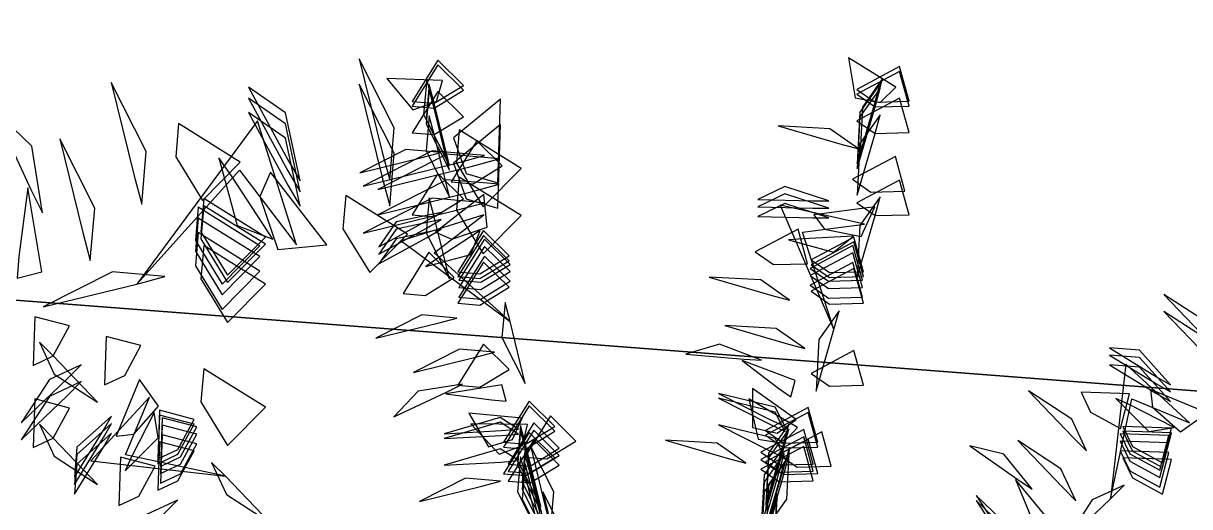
# Model space of a CAD drawing. Header units: millimetres. Extents: x 116.8 to 135.8, y -35.1 to -13.1.
# Drawn here: x 121.226 to 122.876, y -15.741 to -15.058 of the extents above; entities that cross this region are included whole.
import ezdxf

# ---------------------------------------------------------------- set-up
doc = ezdxf.new("R2010")
doc.units = ezdxf.units.MM
doc.layers.add('FOGLIE', color=62, linetype='CONTINUOUS')
doc.layers.add('PRATO', color=83, linetype='CONTINUOUS')

msp = doc.modelspace()

# ---------------------------------------------------------------- linework, layer by layer
at = {"layer": 'FOGLIE'}
for points in [[(121.73399, -15.240045, 3.669904), (121.744666, -15.279889, 3.669904), (121.751193, -15.205667, 3.604716), (121.701671, -15.107985, 3.662335)], [(121.807767, -15.170868, 2.126156), (121.848864, -15.145657, 2.103986), (121.812844, -15.110001, 2.033244), (121.776427, -15.168231, 2.108927)], [(122.438182, -15.169764, 2.410313), (122.460654, -15.148251, 2.367322), (122.393822, -15.106612, 2.330268), (122.403203, -15.163269, 2.414806)], [(121.807767, -15.177695, 1.890663), (121.848864, -15.152485, 1.868494), (121.812844, -15.116828, 1.797751), (121.776428, -15.175058, 1.873434)], [(122.431096, -15.16937, 2.126156), (122.479293, -15.168086, 2.103986), (122.465927, -15.119196, 2.033244), (122.405274, -15.151417, 2.108927)], [(122.431096, -15.176198, 1.890663), (122.479293, -15.174913, 1.868494), (122.465927, -15.126024, 1.797751), (122.405274, -15.158244, 1.873434)], [(121.38319, -15.273647, 2.183835), (121.393866, -15.313491, 2.183835), (121.400393, -15.23927, 2.118647), (121.350872, -15.141588, 2.176266)], [(121.73399, -15.275889, 3.521442), (121.744666, -15.315733, 3.521442), (121.751193, -15.241512, 3.456253), (121.701671, -15.14383, 3.513872)], [(121.810687, -15.168581, 2.410313), (121.819392, -15.138714, 2.367322), (121.740694, -15.136069, 2.330268), (121.777146, -15.180446, 2.414806)], [(121.804077, -15.163923, 2.400275), (121.796959, -15.13736, 2.400275), (121.792608, -15.186841, 2.356816), (121.825622, -15.251963, 2.395228)], [(121.807767, -15.170868, 2.126156), (121.800649, -15.144305, 2.126156), (121.796298, -15.193786, 2.082697), (121.829312, -15.258907, 2.12111)], [(122.431096, -15.16937, 2.126156), (122.438214, -15.142807, 2.126156), (122.409705, -15.183484, 2.082697), (122.405735, -15.256387, 2.12111)], [(122.434786, -15.162425, 2.400275), (122.441904, -15.135862, 2.400275), (122.413395, -15.176539, 2.356816), (122.409425, -15.249443, 2.395228)], [(121.600655, -15.251041, 3.439602), (121.617909, -15.280585, 3.416558), (121.597476, -15.184599, 3.40351), (121.544829, -15.148366, 3.509479)], [(121.807767, -15.215246, 1.446982), (121.848864, -15.190036, 1.424812), (121.812844, -15.154379, 1.35407), (121.776427, -15.212609, 1.429753)], [(121.807767, -15.177695, 1.890663), (121.800649, -15.151132, 1.890663), (121.796298, -15.200614, 1.847204), (121.829312, -15.265735, 1.885617)], [(122.431096, -15.176198, 1.890663), (122.438214, -15.149635, 1.890663), (122.409705, -15.190311, 1.847204), (122.405735, -15.263215, 1.885617)], [(121.600655, -15.266403, 3.808199), (121.617909, -15.295947, 3.785155), (121.597476, -15.199961, 3.772107), (121.544829, -15.163728, 3.878076)], [(121.852797, -15.270253, 3.615469), (121.897597, -15.283311, 3.550982), (121.901564, -15.165264, 3.495401), (121.834999, -15.219942, 3.622209)], [(122.431096, -15.213749, 1.446982), (122.479293, -15.212464, 1.424812), (122.465927, -15.163575, 1.35407), (122.405274, -15.195795, 1.429753)], [(121.237113, -15.293059, 2.150912), (121.253498, -15.326002, 2.13226), (121.238439, -15.23149, 2.106925), (121.184604, -15.180025, 2.205754)], [(121.600655, -15.286885, 3.291139), (121.617909, -15.316429, 3.268095), (121.597476, -15.220443, 3.255047), (121.544829, -15.184211, 3.361017)], [(121.807767, -15.215246, 1.446982), (121.800649, -15.188683, 1.446982), (121.796298, -15.238165, 1.403523), (121.829312, -15.303286, 1.441935)], [(122.431096, -15.213749, 1.446982), (122.438214, -15.187186, 1.446982), (122.409705, -15.227862, 1.403523), (122.405735, -15.300766, 1.441935)], [(121.386764, -15.426574, 1.681351), (121.532269, -15.265624, 1.832384), (121.612647, -15.370924, 1.750938), (121.557784, -15.195692, 1.763289)], [(121.441945, -15.246585, 1.965447), (121.479761, -15.308231, 1.932193), (121.533246, -15.254201, 1.826079), (121.445901, -15.199576, 1.939604)], [(121.852797, -15.306098, 3.467007), (121.897597, -15.319155, 3.40252), (121.901564, -15.201108, 3.346939), (121.834999, -15.255786, 3.473747)], [(121.839125, -15.255632, 3.189234), (121.876941, -15.317278, 3.155979), (121.930426, -15.263248, 3.049866), (121.843081, -15.208623, 3.16339)], [(122.381139, -15.228288, 2.446603), (122.407702, -15.235406, 2.446603), (122.367025, -15.206897, 2.403144), (122.294122, -15.202927, 2.441557)], [(121.31049, -15.353521, 3.210185), (121.321166, -15.393366, 3.210185), (121.327693, -15.319144, 3.144997), (121.278172, -15.221462, 3.202616)], [(121.862775, -15.284735, 1.092391), (121.903872, -15.259525, 1.070222), (121.867852, -15.223868, 0.999479), (121.831436, -15.282098, 1.075162)], [(121.790548, -15.247786, 2.446603), (121.817111, -15.240668, 2.446603), (121.76763, -15.236317, 2.403144), (121.702508, -15.269331, 2.441557)], [(121.839125, -15.255632, 3.189234), (121.87897, -15.244956, 3.189234), (121.804748, -15.238429, 3.124045), (121.707066, -15.28795, 3.181664)], [(121.859784, -15.260338, 3.600412), (121.899628, -15.249661, 3.600412), (121.825406, -15.243135, 3.535223), (121.727724, -15.292656, 3.592842)], [(121.520991, -15.273408, 2.249863), (121.503173, -15.247982, 2.277021), (121.528792, -15.34361, 2.277032), (121.579166, -15.363285, 2.165724)], [(122.425215, -15.296401, 1.092391), (122.473411, -15.295117, 1.070222), (122.460045, -15.246227, 0.999479), (122.399393, -15.278448, 1.075162)], [(121.5611, -15.302863, 1.802949), (121.586649, -15.377764, 1.794393), (121.655715, -15.371221, 1.683817), (121.576238, -15.26812, 1.764776)], [(121.807767, -15.331313, 1.764385), (121.848864, -15.306102, 1.742215), (121.812844, -15.270446, 1.671473), (121.776427, -15.328676, 1.747156)], [(121.839125, -15.3222, 2.170472), (121.876941, -15.383845, 2.137218), (121.930426, -15.329815, 2.031104), (121.843081, -15.275191, 2.144629)], [(121.220287, -15.387501, 3.025544), (121.217569, -15.41843, 3.052702), (121.25242, -15.40908, 2.960512), (121.232752, -15.290596, 2.930699)], [(121.859784, -15.296182, 3.451949), (121.899628, -15.285506, 3.451949), (121.825406, -15.278979, 3.386761), (121.727724, -15.3285, 3.44438)], [(122.343043, -15.308935, 2.293068), (122.365851, -15.308821, 2.277705), (122.303623, -15.288622, 2.269007), (122.265155, -15.306941, 2.339653)], [(122.431096, -15.329815, 1.764385), (122.479293, -15.328531, 1.742215), (122.465927, -15.279641, 1.671473), (122.405274, -15.311862, 1.747156)], [(121.477601, -15.352502, 3.052922), (121.515417, -15.414148, 3.019667), (121.568902, -15.360118, 2.913553), (121.481557, -15.305493, 3.027078)], [(121.678565, -15.348386, 1.638587), (121.716381, -15.410031, 1.605332), (121.769866, -15.356001, 1.499219), (121.682521, -15.301377, 1.612743)], [(121.839125, -15.3222, 2.170472), (121.87897, -15.311523, 2.170472), (121.804748, -15.304997, 2.105284), (121.707066, -15.354518, 2.162903)], [(121.807767, -15.331313, 1.764385), (121.800649, -15.30475, 1.764385), (121.796298, -15.354231, 1.720926), (121.829312, -15.419353, 1.759338)], [(121.832427, -15.363046, 1.201966), (121.882361, -15.346013, 1.196262), (121.877999, -15.299968, 1.122545), (121.809265, -15.352953, 1.176518)], [(122.343043, -15.319176, 2.538799), (122.365851, -15.319062, 2.523437), (122.303623, -15.298863, 2.514738), (122.265155, -15.317182, 2.585384)], [(122.431096, -15.329815, 1.764385), (122.438214, -15.303252, 1.764385), (122.409705, -15.343929, 1.720926), (122.405735, -15.416833, 1.759338)], [(121.469854, -15.364819, 3.520228), (121.507671, -15.426465, 3.486974), (121.561155, -15.372435, 3.38086), (121.47381, -15.31781, 3.494385)], [(121.477601, -15.362743, 2.699683), (121.515417, -15.424389, 2.666429), (121.568902, -15.370359, 2.560315), (121.481557, -15.315734, 2.673839)], [(121.797879, -15.336676, 2.293068), (121.817575, -15.325173, 2.277705), (121.753584, -15.338795, 2.269007), (121.729429, -15.373893, 2.339653)], [(122.343043, -15.332831, 2.194093), (122.365851, -15.332717, 2.17873), (122.303623, -15.312518, 2.170031), (122.265155, -15.330837, 2.240678)], [(122.373089, -15.490936, 1.120901), (122.328667, -15.353278, 1.221589), (122.416255, -15.341972, 1.167292), (122.296797, -15.315236, 1.175526)], [(122.359777, -15.349046, 1.201966), (122.411538, -15.359262, 1.196262), (122.430782, -15.317205, 1.122545), (122.344764, -15.328725, 1.176518)], [(121.469854, -15.380181, 3.888825), (121.50767, -15.441827, 3.855571), (121.561155, -15.387796, 3.749457), (121.47381, -15.333172, 3.862982)], [(121.797879, -15.346917, 2.538799), (121.817575, -15.335414, 2.523437), (121.753584, -15.349036, 2.514738), (121.729429, -15.384134, 2.585384)], [(121.9149, -15.47927, 1.120901), (121.807601, -15.382266, 1.221589), (121.877801, -15.328681, 1.167292), (121.76098, -15.365256, 1.175526)], [(121.469854, -15.400663, 3.371765), (121.507671, -15.462309, 3.338511), (121.561155, -15.408279, 3.232397), (121.47381, -15.353654, 3.345922)], [(121.797879, -15.360572, 2.194093), (121.817575, -15.349069, 2.17873), (121.753584, -15.362691, 2.170031), (121.729429, -15.397789, 2.240678)], [(121.81279, -15.389785, 1.499908), (121.795839, -15.401664, 1.518014), (121.859591, -15.384584, 1.518021), (121.872708, -15.351001, 1.443816)], [(121.872347, -15.411884, 2.035281), (121.913444, -15.386673, 2.013112), (121.877424, -15.351016, 1.942369), (121.841008, -15.409247, 2.018052)], [(121.872347, -15.418711, 1.799789), (121.913444, -15.3935, 1.777619), (121.877424, -15.357844, 1.706876), (121.841008, -15.416074, 1.782559)], [(122.287567, -15.39908, 1.310298), (122.335763, -15.397796, 1.288129), (122.322397, -15.348906, 1.217386), (122.261745, -15.381127, 1.293069)], [(122.329402, -15.362384, 1.499908), (122.308783, -15.364196, 1.518014), (122.372533, -15.381281, 1.518021), (122.400684, -15.358756, 1.443816)], [(121.477601, -15.41907, 2.03416), (121.515417, -15.480715, 2.000906), (121.568902, -15.426685, 1.894792), (121.481557, -15.372061, 2.008317)], [(121.873731, -15.423876, 2.346819), (121.914828, -15.398665, 2.324649), (121.878808, -15.363009, 2.253907), (121.842391, -15.421239, 2.32959)], [(121.873731, -15.434117, 2.59255), (121.914828, -15.408906, 2.570381), (121.878808, -15.37325, 2.499638), (121.842391, -15.43148, 2.575321)], [(122.365132, -15.422378, 2.346819), (122.413329, -15.421094, 2.324649), (122.399963, -15.372204, 2.253907), (122.33931, -15.404425, 2.32959)], [(122.366516, -15.410386, 2.035281), (122.414713, -15.409102, 2.013112), (122.401347, -15.360212, 1.942369), (122.340694, -15.392432, 2.018052)], [(122.366516, -15.417214, 1.799789), (122.414713, -15.415929, 1.777619), (122.401347, -15.367039, 1.706876), (122.340694, -15.39926, 1.782559)], [(121.794908, -15.442482, 1.310298), (121.836005, -15.417271, 1.288129), (121.799985, -15.381615, 1.217386), (121.763569, -15.439845, 1.293069)], [(121.873731, -15.447772, 2.247844), (121.914828, -15.422561, 2.225674), (121.878808, -15.386905, 2.154932), (121.842391, -15.445135, 2.230615)], [(122.365132, -15.432619, 2.59255), (122.413329, -15.431335, 2.570381), (122.399963, -15.382445, 2.499638), (122.33931, -15.414666, 2.575321)], [(121.872347, -15.456262, 1.356107), (121.913444, -15.431052, 1.333937), (121.877424, -15.395395, 1.263195), (121.841008, -15.453625, 1.338878)], [(122.365132, -15.446274, 2.247844), (122.413329, -15.44499, 2.225674), (122.399963, -15.3961, 2.154932), (122.33931, -15.428321, 2.230615)], [(122.366516, -15.454765, 1.356107), (122.414713, -15.45348, 1.333937), (122.401347, -15.404591, 1.263195), (122.340694, -15.436811, 1.338878)], [(121.386764, -15.426574, 1.681351), (121.426608, -15.415897, 1.681351), (121.352386, -15.409371, 1.616163), (121.254704, -15.458892, 1.673782)], [(122.283606, -15.442023, 1.45589), (122.310169, -15.449141, 1.45589), (122.269493, -15.420632, 1.412431), (122.196589, -15.416662, 1.450844)], [(122.902354, -15.506699, 2.446603), (122.9218, -15.526144, 2.446603), (122.900827, -15.481116, 2.403144), (122.839676, -15.441227, 2.441557)], [(121.9149, -15.47927, 1.120901), (121.907783, -15.452707, 1.120901), (121.903432, -15.502188, 1.077442), (121.936446, -15.567309, 1.115855)], [(121.268697, -15.528208, 1.446982), (121.291683, -15.485826, 1.424812), (121.24266, -15.472957, 1.35407), (121.240237, -15.541594, 1.429753)], [(121.812949, -15.481652, 1.45589), (121.839512, -15.474534, 1.45589), (121.790031, -15.470183, 1.412431), (121.72491, -15.503197, 1.450844)], [(122.373089, -15.490936, 1.120901), (122.380207, -15.464373, 1.120901), (122.351698, -15.505049, 1.077442), (122.347728, -15.577953, 1.115855)], [(122.902354, -15.530595, 2.347628), (122.9218, -15.55004, 2.347628), (122.900827, -15.505012, 2.304169), (122.839676, -15.465123, 2.342581)], [(122.305488, -15.510621, 2.140123), (122.332051, -15.517739, 2.140123), (122.291375, -15.48923, 2.096664), (122.218471, -15.48526, 2.135077)], [(121.369855, -15.555852, 1.092391), (121.392841, -15.51347, 1.070222), (121.343819, -15.500601, 0.999479), (121.341396, -15.569238, 1.075162)], [(121.268697, -15.528208, 1.446982), (121.249251, -15.508763, 1.446982), (121.270224, -15.55379, 1.403523), (121.331375, -15.59368, 1.441935)], [(121.866199, -15.530119, 2.140123), (121.892762, -15.523001, 2.140123), (121.843281, -15.51865, 2.096664), (121.778159, -15.551664, 2.135077)], [(121.872347, -15.572329, 1.67351), (121.913444, -15.547118, 1.65134), (121.877424, -15.511462, 1.580598), (121.841008, -15.569692, 1.656281)], [(122.246121, -15.532831, 1.433941), (122.270602, -15.534353, 1.421507), (122.211017, -15.511543, 1.404617), (122.163358, -15.52547, 1.470502)], [(122.366516, -15.570831, 1.67351), (122.414713, -15.569547, 1.65134), (122.401347, -15.520657, 1.580598), (122.340694, -15.552878, 1.656281)], [(122.829039, -15.557492, 2.293068), (122.848848, -15.568798, 2.277705), (122.805057, -15.520191, 2.269007), (122.762583, -15.516821, 2.339653)], [(122.295039, -15.574027, 2.017029), (122.311989, -15.585905, 2.035135), (122.318208, -15.562668, 1.973675), (122.243245, -15.534528, 1.9538)], [(122.829039, -15.567733, 2.538799), (122.848848, -15.579039, 2.523437), (122.805057, -15.530432, 2.514738), (122.762583, -15.527063, 2.585384)], [(122.76406, -15.730133, 1.120901), (122.794417, -15.588707, 1.221589), (122.875924, -15.622709, 1.167292), (122.785838, -15.539827, 1.175526)], [(121.28883, -15.559967, 2.446603), (121.308275, -15.540521, 2.446603), (121.263248, -15.561494, 2.403144), (121.223358, -15.622645, 2.441557)], [(121.477601, -15.59317, 2.510265), (121.515417, -15.654816, 2.477011), (121.568902, -15.600786, 2.370897), (121.481557, -15.546161, 2.484421)], [(122.829039, -15.581388, 2.194093), (122.848848, -15.592694, 2.17873), (122.805057, -15.544087, 2.170031), (122.762583, -15.540718, 2.240678)], [(121.28883, -15.583863, 2.347628), (121.308275, -15.564417, 2.347628), (121.263248, -15.58539, 2.304169), (121.223358, -15.646541, 2.342581)], [(121.382728, -15.638845, 1.201966), (121.417456, -15.599127, 1.196262), (121.390656, -15.561433, 1.122545), (121.357623, -15.641686, 1.176518)], [(121.825891, -15.579037, 1.433941), (121.847852, -15.568114, 1.421507), (121.784845, -15.578152, 1.404617), (121.750535, -15.614043, 1.470502)], [(121.888852, -15.590254, 2.017029), (121.909471, -15.592066, 2.035135), (121.903238, -15.568832, 1.973675), (121.824249, -15.581944, 1.9538)], [(121.268697, -15.644275, 1.764385), (121.291683, -15.601893, 1.742215), (121.24266, -15.589024, 1.671473), (121.240237, -15.657661, 1.747156)], [(121.512264, -15.698261, 1.120901), (121.370838, -15.667903, 1.221589), (121.40484, -15.586397, 1.167292), (121.321958, -15.676483, 1.175526)], [(122.281379, -15.617427, 2.099027), (122.303979, -15.628122, 2.110477), (122.28972, -15.600676, 2.052173), (122.209707, -15.581105, 2.056783)], [(122.281379, -15.624254, 1.863534), (122.303979, -15.634949, 1.874984), (122.28972, -15.607504, 1.81668), (122.209707, -15.587932, 1.82129)], [(122.300692, -15.65165, 1.534015), (122.321422, -15.629364, 1.490545), (122.252699, -15.588753, 1.455888), (122.265746, -15.645877, 1.539622)], [(122.292692, -15.637507, 1.350132), (122.319383, -15.618056, 1.308596), (122.257682, -15.574096, 1.265772), (122.257837, -15.629245, 1.351815)], [(122.711021, -15.643032, 1.45589), (122.730466, -15.662477, 1.45589), (122.709494, -15.61745, 1.412431), (122.648342, -15.57756, 1.450844)], [(122.735923, -15.607822, 1.310298), (122.778304, -15.630808, 1.288129), (122.791174, -15.581786, 1.217386), (122.722537, -15.579363, 1.293069)], [(122.790501, -15.596961, 1.499908), (122.771738, -15.58822, 1.518014), (122.818405, -15.634891, 1.518021), (122.854047, -15.629459, 1.443816)], [(122.823476, -15.600597, 1.201966), (122.863194, -15.635324, 1.196262), (122.900888, -15.608524, 1.122545), (122.820635, -15.575492, 1.176518)], [(121.445133, -15.660265, 2.035281), (121.468118, -15.617884, 2.013112), (121.419096, -15.605014, 1.942369), (121.416673, -15.673651, 2.018052)], [(121.936927, -15.6529, 1.944406), (121.978024, -15.627689, 1.922237), (121.942004, -15.592032, 1.851494), (121.905588, -15.650263, 1.927177)], [(121.936927, -15.659727, 1.708914), (121.978024, -15.634516, 1.686744), (121.942004, -15.59886, 1.616002), (121.905588, -15.65709, 1.691685)], [(122.301936, -15.651402, 1.944406), (122.350133, -15.650118, 1.922237), (122.336767, -15.601228, 1.851494), (122.276114, -15.633448, 1.927177)], [(121.339624, -15.633282, 2.293068), (121.350929, -15.613473, 2.277705), (121.302323, -15.657264, 2.269007), (121.298953, -15.699738, 2.339653)], [(121.379092, -15.67182, 1.499908), (121.370351, -15.690583, 1.518014), (121.417022, -15.643916, 1.518021), (121.411591, -15.608274, 1.443816)], [(121.445133, -15.667093, 1.799789), (121.468118, -15.624711, 1.777619), (121.419096, -15.611842, 1.706876), (121.416673, -15.680479, 1.782559)], [(121.448913, -15.670874, 2.346819), (121.471899, -15.628492, 2.324649), (121.422877, -15.615622, 2.253907), (121.420454, -15.684259, 2.32959)], [(121.902136, -15.633755, 2.099027), (121.927056, -15.631717, 2.110477), (121.900984, -15.615078, 2.052173), (121.821906, -15.638135, 2.056783)], [(121.902136, -15.640582, 1.863534), (121.927056, -15.638545, 1.874984), (121.900984, -15.621905, 1.81668), (121.821906, -15.644962, 1.82129)], [(121.91856, -15.646403, 1.350132), (121.93195, -15.616212, 1.308596), (121.856535, -15.608992, 1.265772), (121.884244, -15.656675, 1.351815)], [(121.967026, -15.673804, 1.149411), (122.008123, -15.648593, 1.127241), (121.972103, -15.612937, 1.056499), (121.935686, -15.671167, 1.132181)], [(122.301936, -15.65823, 1.708914), (122.350133, -15.656945, 1.686744), (122.336767, -15.608055, 1.616002), (122.276114, -15.640276, 1.691685)], [(121.268697, -15.644275, 1.764385), (121.249251, -15.624829, 1.764385), (121.270224, -15.669857, 1.720926), (121.331375, -15.709747, 1.759338)], [(121.339624, -15.643523, 2.538799), (121.350929, -15.623714, 2.523437), (121.302323, -15.667506, 2.514738), (121.298953, -15.709979, 2.585384)], [(121.339624, -15.657178, 2.194093), (121.350929, -15.637369, 2.17873), (121.302323, -15.68116, 2.170031), (121.298953, -15.723634, 2.240678)], [(121.448913, -15.681115, 2.59255), (121.471899, -15.638733, 2.570381), (121.422877, -15.625864, 2.499638), (121.420454, -15.694501, 2.575321)], [(121.93256, -15.654651, 1.534015), (121.93937, -15.624986, 1.490545), (121.859548, -15.624177, 1.455888), (121.89941, -15.667125, 1.539622)], [(121.936927, -15.697278, 1.265232), (121.978024, -15.672067, 1.243063), (121.942004, -15.636411, 1.17232), (121.905588, -15.694641, 1.248003)], [(121.943385, -15.683829, 2.293363), (121.984482, -15.658618, 2.271194), (121.948462, -15.622962, 2.200451), (121.912046, -15.681192, 2.276134)], [(121.943385, -15.69407, 2.539094), (121.984482, -15.668859, 2.516925), (121.948462, -15.633203, 2.446182), (121.912046, -15.691433, 2.521865)], [(121.936927, -15.6529, 1.944406), (121.929809, -15.626337, 1.944406), (121.925458, -15.675818, 1.900947), (121.958472, -15.740939, 1.93936)], [(121.936927, -15.659727, 1.708914), (121.929809, -15.633164, 1.708914), (121.925458, -15.682646, 1.665455), (121.958472, -15.747767, 1.703868)], [(122.281379, -15.661805, 1.419853), (122.303979, -15.6725, 1.431303), (122.28972, -15.645055, 1.372998), (122.209707, -15.625483, 1.377609)], [(122.295478, -15.682331, 2.293363), (122.343675, -15.681047, 2.271194), (122.330309, -15.632157, 2.200451), (122.269656, -15.664377, 2.276134)], [(122.301936, -15.651402, 1.944406), (122.309054, -15.624839, 1.944406), (122.280545, -15.665516, 1.900947), (122.276575, -15.738419, 1.93936)], [(122.301936, -15.65823, 1.708914), (122.309054, -15.631667, 1.708914), (122.280545, -15.672343, 1.665455), (122.276575, -15.745247, 1.703868)], [(122.320964, -15.68547, 1.149411), (122.369161, -15.684185, 1.127241), (122.355795, -15.635296, 1.056499), (122.295142, -15.667516, 1.132181)], [(122.791447, -15.666782, 2.346819), (122.833829, -15.689768, 2.324649), (122.846698, -15.640745, 2.253907), (122.778062, -15.638323, 2.32959)], [(122.795228, -15.656174, 2.035281), (122.83761, -15.679159, 2.013112), (122.850479, -15.630137, 1.942369), (122.781842, -15.627714, 2.018052)], [(122.795228, -15.663001, 1.799789), (122.83761, -15.685987, 1.777619), (122.850479, -15.636964, 1.706876), (122.781842, -15.634542, 1.782559)], [(121.445133, -15.704644, 1.356107), (121.468118, -15.662262, 1.333937), (121.419096, -15.649393, 1.263195), (121.416673, -15.71803, 1.338878)], [(121.448913, -15.69477, 2.247844), (121.471899, -15.652388, 2.225674), (121.422877, -15.639519, 2.154932), (121.420454, -15.708156, 2.230615)], [(121.943385, -15.707725, 2.194388), (121.984482, -15.682514, 2.172218), (121.948462, -15.646858, 2.101476), (121.912046, -15.705088, 2.177159)], [(121.965251, -15.743078, 3.073817), (121.972369, -15.769641, 3.073817), (121.97672, -15.720159, 3.030358), (121.943706, -15.655038, 3.06877)], [(122.221794, -15.67271, 1.307996), (122.248357, -15.679827, 1.307996), (122.20768, -15.651319, 1.264537), (122.134776, -15.647349, 1.30295)], [(122.295478, -15.692572, 2.539094), (122.343675, -15.691288, 2.516925), (122.330309, -15.642398, 2.446182), (122.269656, -15.674619, 2.521865)], [(122.295478, -15.682331, 2.293363), (122.302596, -15.655768, 2.293363), (122.274087, -15.696445, 2.249904), (122.270117, -15.769348, 2.288317)], [(122.301936, -15.695781, 1.265232), (122.350133, -15.694496, 1.243063), (122.336767, -15.645606, 1.17232), (122.276114, -15.677827, 1.248003)], [(122.633154, -15.702932, 1.433941), (122.653595, -15.71649, 1.421507), (122.613397, -15.666943, 1.404617), (122.56516, -15.655175, 1.470502)], [(122.695672, -15.713381, 2.140123), (122.715118, -15.732826, 2.140123), (122.694145, -15.687798, 2.096664), (122.632994, -15.647909, 2.135077)], [(122.791447, -15.677023, 2.59255), (122.833829, -15.700009, 2.570381), (122.846698, -15.650986, 2.499638), (122.778062, -15.648564, 2.575321)], [(121.389954, -15.726398, 1.310298), (121.41294, -15.684017, 1.288129), (121.363917, -15.671147, 1.217386), (121.361495, -15.739784, 1.293069)], [(121.902136, -15.678133, 1.419853), (121.927056, -15.676096, 1.431303), (121.900984, -15.659456, 1.372998), (121.821906, -15.682513, 1.377609)], [(121.936927, -15.697278, 1.265232), (121.929809, -15.670715, 1.265232), (121.925458, -15.720197, 1.221773), (121.958472, -15.785318, 1.260186)], [(121.943385, -15.683829, 2.293363), (121.936267, -15.657266, 2.293363), (121.931916, -15.706747, 2.249904), (121.96493, -15.771868, 2.288317)], [(121.943385, -15.69407, 2.539094), (121.936267, -15.667507, 2.539094), (121.931916, -15.716988, 2.495636), (121.96493, -15.78211, 2.534048)], [(122.295478, -15.706227, 2.194388), (122.343675, -15.704943, 2.172218), (122.330309, -15.656053, 2.101476), (122.269656, -15.688274, 2.177159)], [(122.295478, -15.692572, 2.539094), (122.302596, -15.666009, 2.539094), (122.274087, -15.706686, 2.495636), (122.270117, -15.77959, 2.534048)], [(122.301936, -15.695781, 1.265232), (122.309054, -15.669218, 1.265232), (122.280545, -15.709894, 1.221773), (122.276575, -15.782798, 1.260186)], [(122.284791, -15.744575, 3.073817), (122.277673, -15.771138, 3.073817), (122.306182, -15.730462, 3.030358), (122.310151, -15.657558, 3.06877)], [(122.791447, -15.690678, 2.247844), (122.833829, -15.713664, 2.225674), (122.846698, -15.664641, 2.154932), (122.778062, -15.662219, 2.230615)], [(122.795228, -15.700552, 1.356107), (122.83761, -15.723538, 1.333937), (122.850479, -15.674515, 1.263195), (122.781842, -15.672093, 1.338878)], [(121.512264, -15.698261, 1.120901), (121.492819, -15.678816, 1.120901), (121.513791, -15.723843, 1.077442), (121.574943, -15.763733, 1.115855)], [(121.943385, -15.707725, 2.194388), (121.936267, -15.681162, 2.194388), (121.931916, -15.730643, 2.150929), (121.96493, -15.795765, 2.189342)], [(122.295478, -15.706227, 2.194388), (122.302596, -15.679664, 2.194388), (122.274087, -15.720341, 2.150929), (122.270117, -15.793244, 2.189342)], [(121.874762, -15.712339, 1.307996), (121.901325, -15.705221, 1.307996), (121.851844, -15.70087, 1.264537), (121.786722, -15.733884, 1.30295)], [(122.65492, -15.763067, 2.017029), (122.663661, -15.781829, 2.035135), (122.680665, -15.764814, 1.973675), (122.629815, -15.702963, 1.9538)], [(121.98278, -15.808496, 2.87603), (121.989898, -15.835059, 2.87603), (121.994249, -15.785578, 2.832572), (121.961235, -15.720457, 2.870984)], [(122.76406, -15.730133, 1.120901), (122.783505, -15.710687, 1.120901), (122.738478, -15.73166, 1.077442), (122.698588, -15.792812, 1.115855)], [(121.425163, -15.7513, 1.45589), (121.444609, -15.731855, 1.45589), (121.399581, -15.752827, 1.412431), (121.359691, -15.813979, 1.450844)], [(122.267262, -15.809994, 2.87603), (122.260144, -15.836557, 2.87603), (122.288653, -15.79588, 2.832572), (122.292623, -15.722977, 2.870984)], [(122.267262, -15.816821, 2.971593), (122.260144, -15.843384, 2.971593), (122.288653, -15.802708, 2.928134), (122.292623, -15.729804, 2.966546)], [(122.617977, -15.792908, 2.099027), (122.632201, -15.81347, 2.110477), (122.633576, -15.782571, 2.052173), (122.574068, -15.725616, 2.056783)], [(122.617977, -15.799735, 1.863534), (122.632201, -15.820297, 1.874984), (122.633576, -15.789399, 1.81668), (122.574068, -15.732444, 1.82129)]]:
    msp.add_3dface(points, dxfattribs=at)
at = {"layer": 'PRATO'}
for points in [[(122.613297, -13.1399), (123.153156, -13.1399), (120.797931, -15.417286), (122.181545, -13.245971)], [(123.153156, -13.1399), (123.693016, -13.1399), (123.693016, -15.6399), (120.797931, -15.417286)], [(123.693016, -13.1399, -0.0183), (123.153156, -13.1399, -0.0183), (120.797931, -15.417286, -0.0183), (123.693016, -15.6399, -0.0183)], [(123.153156, -13.1399, -0.0183), (122.613297, -13.1399, -0.0183), (122.181545, -13.245971, -0.0183), (120.797931, -15.417286, -0.0183)], [(122.181545, -13.245971), (120.797931, -15.417286), (121.223951, -13.623983), (121.749793, -13.352041)], [(120.797931, -15.417286, -0.0183), (122.181545, -13.245971, -0.0183), (121.749793, -13.352041, -0.0183), (121.223951, -13.623983, -0.0183)], [(121.268016, -18.1399), (118.843016, -18.1399), (118.843016, -17.6399), (120.797931, -15.417286)], [(118.843016, -18.1399, -0.0183), (121.268016, -18.1399, -0.0183), (120.797931, -15.417286, -0.0183), (118.843016, -17.6399, -0.0183)], [(123.693016, -18.1399), (121.268016, -18.1399), (120.797931, -15.417286), (123.693016, -15.6399)], [(121.268016, -18.1399, -0.0183), (123.693016, -18.1399, -0.0183), (123.693016, -15.6399, -0.0183), (120.797931, -15.417286, -0.0183)]]:
    msp.add_3dface(points, dxfattribs=at)

doc.saveas('drawing.dxf')
